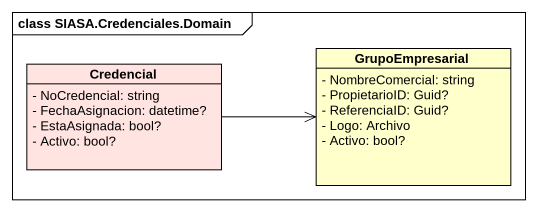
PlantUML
@startuml
mainframe class SIASA.Credenciales.Domain
hide circle
hide empty members
skinparam classAttributeIconSize 0
class GrupoEmpresarial {
  - NombreComercial: string
  - PropietarioID: Guid?
  - ReferenciaID: Guid?
  - Logo: Archivo
  - Activo: bool?
}
class Credencial #FFE4E1 {
  - NoCredencial: string
  - FechaAsignacion: datetime?
  - EstaAsignada: bool?
  - Activo: bool?
}
Credencial -right-> GrupoEmpresarial
@enduml
